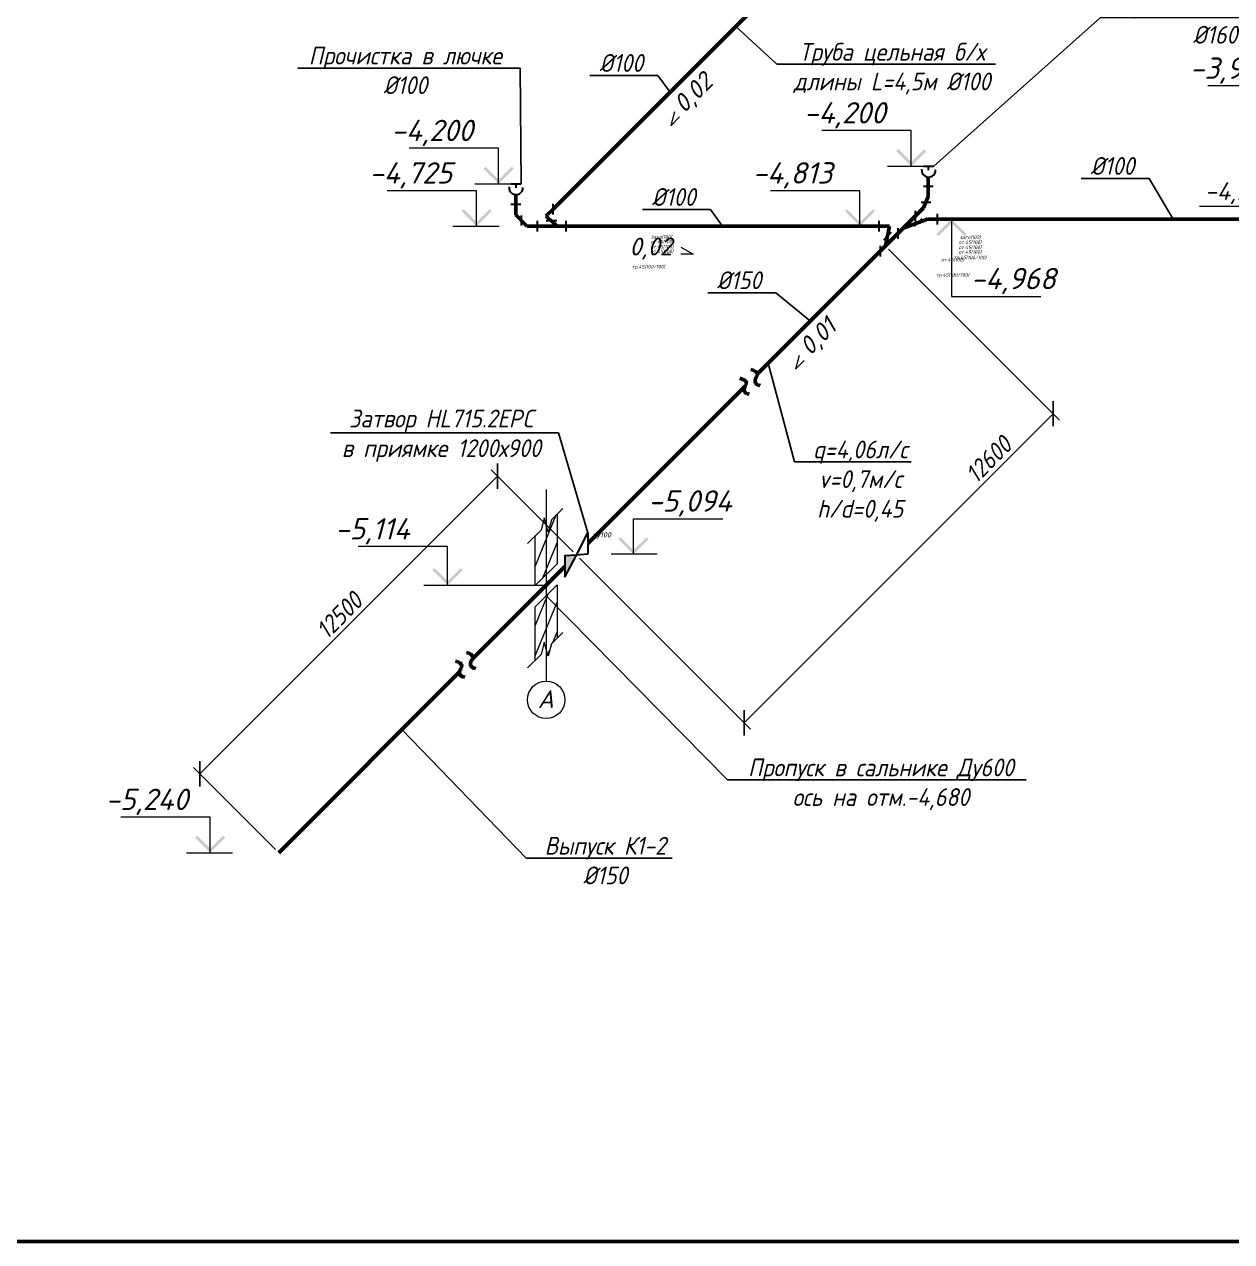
# Model space of a CAD drawing. Header units: millimetres. Extents: x -473555 to 885127, y 4787 to 453528.
# Drawn here: x 195247 to 212226, y 9755 to 26871 of the extents above; entities that cross this region are included whole.
import ezdxf
from ezdxf import colors
from ezdxf.entities.mleader import LeaderData, LeaderLine
from ezdxf.enums import TextEntityAlignment as Align
from ezdxf.math import Vec2, Vec3

# ---------------------------------------------------------------- set-up
doc = ezdxf.new("R2010")
doc.units = ezdxf.units.MM
doc.set_wipeout_variables(frame=1)
doc.layers.add('_ВК-маска', color=255, linetype='Continuous', transparency=0.9)
doc.layers.add('_ВК-Спецификация', color=3, linetype='Continuous', lineweight=15, plot=False, transparency=0.5)
doc.layers.add('ВК_K1', color=34, linetype='Continuous', lineweight=50)
doc.layers.add('ВК_К1_текст', color=34, linetype='Continuous', lineweight=9)
doc.layers.add('ВК_К1_размер', color=7, linetype='Continuous')
doc.layers.add('ВК_К1_размер @ 100', color=7, linetype='Continuous')
doc.styles.add('ISOPEUR', font='isocpeui.ttf', dxfattribs={"width": 0.9})
doc.dimstyles.new('Аннотативный', dxfattribs={"dimscale": 0, "dimtxt": 2.5, "dimasz": 2.5, "dimexe": 1.25, "dimexo": 0.625, "dimtad": 1, "dimdec": 0, "dimtxsty": 'ISOPEUR', "dimblk": 'OBLIQUE', "dimcen": 2.5, "dimclrt": 256, "dimadec": 0, "dimazin": 0, "dimtfac": 1, "dimtdec": 0, "dimtmove": 0, "dimatfit": 3, "dimfxl": 1, "dimtfillclr": 256, "dimarcsym": 0})

# ---------------------------------------------------------------- blocks, each defined once
blk = doc.blocks.new('_None')
blk = doc.blocks.new('*U141')
at = {"lineweight": 15}
blk.add_lwpolyline([(0.53, 1.94), (0, 0), (1.24, 1.24)], dxfattribs=at)
at = {"lineweight": 15, "style": 'ISOPEUR'}
blk.add_attdef('УКЛОН', text='', height=2.5, rotation=45, dxfattribs=at).set_placement((3.12, 4.64), align=Align.MIDDLE_CENTER)
blk = doc.blocks.new('*U151')
at = {"lineweight": 30}
for p, q in [((-775, 596), (-633, 596)), ((-704, 541), (-704, 596)), ((-778, 309), (-638, 309)), ((-182, 165), (-182, 315)), ((-629, 9), (-629, 149)), ((-400, -75), (-400, 75)), ((-130, 73), (-280, 73)), ((0, -75), (0, 75))]:
    blk.add_line(p, q, dxfattribs=at)
at = {"lineweight": -2}
for p, q in [((-708, 309), (-708, 442)), ((-708, 158), (-708, 309)), ((-283, 140), (-182, 240)), ((-550, 0), (-708, 158)), ((-400, 0), (-550, 0)), ((0, 0), (-400, 0)), ((-283, 140), (-119, 0))]:
    blk.add_line(p, q, dxfattribs=at)
at = {"lineweight": 30}
blk.add_arc((-704, 541), 98.3, 173.305, 2.2035, dxfattribs=at)
at = {"layer": '_ВК-Спецификация', "linetype": 'ByBlock', "style": 'ISOPEUR'}
for s, p in [('загл(100)', (1341, -150)), ('от.45(100)', (1349, -218)), ('от.45(100)', (1349, -289)), ('от.45(100)', (1349, -356)), ('тр.45(100/100)', (1158, -570))]:
    blk.add_text(s, height=50, dxfattribs=at).set_placement(p, align=Align.MIDDLE_CENTER)
blk = doc.blocks.new('*U146')
at = {"linetype": 'ByBlock', "lineweight": -2}
h = blk.add_hatch(color=256, dxfattribs=at)
h.paths.add_polyline_path([(-527, 212), (-499, 240), (-315, 57), (-315, 0)])
h.paths.add_polyline_path([(-131, 240), (-103, 212), (-315, 0), (-315, 57)])
for p, q in [((-315, 500), (-1572, 500)), ((-315, 0), (-315, 500)), ((-649, 0), (0, 0))]:
    blk.add_line(p, q, dxfattribs=at)
at = {"linetype": 'ByBlock', "style": 'ISOPEUR'}
blk.add_attdef('ОТМЕТКА', (-1565, 600), '', height=300, dxfattribs=at)
blk = doc.blocks.new('*U166')
at = {"lineweight": 30}
for p, q in [((363, 948), (505, 948)), ((434, 893), (434, 948)), ((500, 661), (360, 661)), ((327, 443), (467, 443)), ((339, 208), (233, 102)), ((246, 321), (246, 171)), ((555, 280), (555, 130)), ((0, 75), (0, -75))]:
    blk.add_line(p, q, dxfattribs=at)
for p, q in [((430, 661), (430, 795)), ((364, 364), (430, 522)), ((430, 522), (430, 661)), ((246, 246), (364, 364)), ((0, 0), (246, 246)), ((74, 74), (417, 205)), ((417, 205), (556, 205))]:
    blk.add_line(p, q)
blk.add_arc((434, 893), 98.3, 173.305, 2.2035, dxfattribs=at)
at = {"layer": '_ВК-Спецификация', "linetype": 'ByBlock', "style": 'ISOPEUR'}
for s, p in [('от.45(100)', (1016, -120)), ('от.45(100)', (1016, -191)), ('загл(100)', (1018, -51)), ('тр.45(100/100)', (1016, -336)), ('от.45(100)', (1016, -258))]:
    blk.add_text(s, height=50, dxfattribs=at).set_placement(p, align=Align.MIDDLE_CENTER)
blk = doc.blocks.new('*U153')
at = {"lineweight": 30}
for p, q in [((-18, 426), (-18, 276)), ((50, 160), (156, 266)), ((246, 321), (246, 171)), ((0, 75), (0, -75))]:
    blk.add_line(p, q, dxfattribs=at)
for p, q in [((-18, 351), (132, 351)), ((132, 351), (73, 73)), ((0, 0), (246, 246))]:
    blk.add_line(p, q)
at = {"layer": '_ВК-Спецификация', "linetype": 'ByBlock', "style": 'ISOPEUR'}
for s, p in [('от.45(100)', (1016, -120)), ('тр.45(100/100)', (1016, -336))]:
    blk.add_text(s, height=50, dxfattribs=at).set_placement(p, align=Align.MIDDLE_CENTER)
blk = doc.blocks.new('*U178')
at = {"lineweight": 15}
blk.add_lwpolyline([(-1.75, 1), (0, 0), (-1.75, 0)], dxfattribs=at)
at = {"lineweight": 15, "style": 'ISOPEUR'}
blk.add_attdef('УКЛОН', text='', height=2.5, dxfattribs=at).set_placement((-5.98, 1.08), align=Align.MIDDLE_CENTER)
blk = doc.blocks.new('*U182')
at = {"linetype": 'ByBlock', "lineweight": -2}
h = blk.add_hatch(color=256, dxfattribs=at)
h.paths.add_polyline_path([(527, -212), (499, -240), (315, -57), (315, 0)])
h.paths.add_polyline_path([(131, -240), (103, -212), (315, 0), (315, -57)])
for p, q in [((649, 0), (0, 0)), ((315, 0), (315, -1087)), ((315, -1087), (1572, -1087))]:
    blk.add_line(p, q, dxfattribs=at)
at = {"linetype": 'ByBlock', "style": 'ISOPEUR'}
blk.add_attdef('ОТМЕТКА', (521, -987), '', height=300, dxfattribs=at)
blk = doc.blocks.new('*U38')
at = {"layer": '_ВК-Спецификация', "style": 'ISOPEUR'}
blk.add_attdef('ДУ', text='', height=50, dxfattribs=at).set_placement((235, 165), align=Align.CENTER)
blk.add_wipeout([(-107, -207), (-107, -7), (0, 0)]).dxf.layer = '_ВК-маска'
blk.add_wipeout([(107, 207), (107, 7), (0, 0)]).dxf.layer = '_ВК-маска'
h = blk.add_hatch(color=256)
h.dxf.hatch_style = 1
h.paths.add_polyline_path([(0, 0), (-107, -7), (-107, -207)])
at = {"linetype": 'ByBlock', "lineweight": 30}
for points in [[(107, 7), (0, 0), (107, 207), (107, 7)], [(-107, -207), (0, 0), (-107, -7), (-107, -207)]]:
    blk.add_lwpolyline(points, dxfattribs=at)
blk = doc.blocks.new('*U131')
at = {"linetype": 'ByBlock', "lineweight": -2}
h = blk.add_hatch(color=256, dxfattribs=at)
h.paths.add_polyline_path([(527, 212), (499, 240), (315, 57), (315, 0)])
h.paths.add_polyline_path([(131, 240), (103, 212), (315, 0), (315, 57)])
for p, q in [((315, 0), (315, 500)), ((315, 500), (1572, 500)), ((649, 0), (0, 0))]:
    blk.add_line(p, q, dxfattribs=at)
at = {"linetype": 'ByBlock', "style": 'ISOPEUR'}
blk.add_attdef('ОТМЕТКА', (521, 600), '', height=300, dxfattribs=at)
blk = doc.blocks.new('*U149')
at = {"lineweight": 15}
h = blk.add_hatch(dxfattribs=at)
h.set_pattern_fill('ANSI31', color=256, scale=50, angle=23, style=0)
h.set_pattern_definition([(68, (3183.52, 294.12), (-147.1904, 59.469), [])])
h.paths.add_polyline_path([(153, 993), (73, 913), (27, 740), (-27, 940), (-73, 766), (-153, 686), (-153, -12), (153, 295)])
h = blk.add_hatch(dxfattribs=at)
h.set_pattern_fill('ANSI31', color=256, scale=50, angle=23, style=0)
h.set_pattern_definition([(68, (3183.52, 310.29), (-147.1904, 59.469), [])])
h.paths.add_polyline_path([(153, -4), (-153, -311), (-153, -1060), (-73, -980), (-27, -807), (27, -1007), (73, -834), (153, -754)])
at = {"lineweight": 15, "ltscale": 100}
blk.add_line((0, 1340), (0, -1356), dxfattribs=at)
at = {"lineweight": 15, "ltscale": 2}
for points in [[(232, 1072), (73, 913), (27, 740), (-27, 940), (-73, 766), (-262, 577)], [(232, -675), (73, -834), (27, -1007), (-27, -807), (-73, -980), (-262, -1169)]]:
    blk.add_lwpolyline(points, dxfattribs=at)
at = {"lineweight": 15}
for points in [[(153, 993), (153, 295), (-153, -12), (-153, 686)], [(-153, -1060), (-153, -311), (153, -4), (153, -754)]]:
    blk.add_lwpolyline(points, dxfattribs=at)
at = {"lineweight": 15, "ltscale": 100}
blk.add_circle((0, -1619), 263, dxfattribs=at)
at = {"lineweight": 15, "ltscale": 100, "style": 'ISOPEUR'}
blk.add_attdef('ОСЬ', (-118, -1734), '', height=250, dxfattribs=at)
blk = doc.blocks.new('_Oblique')
at = {"color": 0, "linetype": 'ByBlock', "lineweight": -2}
blk.add_line((-0.5, -0.5), (0.5, 0.5), dxfattribs=at)
blk = doc.blocks.new('*D341')
at = {"layer": 'Defpoints', "color": 0, "transparency": 16777216}
for p in [(207357, 23756), (209717, 21396), (203010, 19409)]:
    blk.add_point(p, dxfattribs=at)
at = {"layer": 'ВК_К1_размер', "color": 0, "lineweight": -2, "transparency": 16777216}
for p, q in [((207401, 23711), (209805, 21307)), ((205370, 17049), (209717, 21396)), ((203055, 19365), (205459, 16961))]:
    blk.add_line(p, q, dxfattribs=at)
at = {"layer": 'ВК_К1_размер', "color": 0, "lineweight": -2, "transparency": 16777216, "xscale": 250, "yscale": 250, "zscale": 250}
for p, rotation in [((209717, 21396), 45.00000000000022), ((205370, 17049), 225.0000000000002)]:
    blk.add_blockref('_Oblique', p, dxfattribs=dict(at, rotation=rotation))
at = {"layer": 'ВК_К1_размер', "transparency": 16777216, "insert": (208807, 20751), "char_height": 250, "attachment_point": 5, "rotation": 45, "style": 'ISOPEUR'}
blk.add_mtext('12600', dxfattribs=at)
blk = doc.blocks.new('*U183')
at = {"linetype": 'ByBlock', "lineweight": -2}
h = blk.add_hatch(color=256, dxfattribs=at)
h.paths.add_polyline_path([(1599, 212), (1571, 240), (1387, 57), (1387, 0)])
h.paths.add_polyline_path([(1203, 240), (1175, 212), (1387, 0), (1387, 57)])
for p, q in [((1387, 0), (1387, 543)), ((1387, 543), (2644, 543)), ((1721, 0), (0, 0))]:
    blk.add_line(p, q, dxfattribs=at)
at = {"linetype": 'ByBlock', "style": 'ISOPEUR'}
blk.add_attdef('ОТМЕТКА', (1593, 643), '', height=300, dxfattribs=at)
blk = doc.blocks.new('*D344')
at = {"layer": 'Defpoints', "color": 0, "transparency": 16777216}
for p in [(201901, 20518), (203010, 19409), (198825, 15223)]:
    blk.add_point(p, dxfattribs=at)
at = {"layer": 'ВК_К1_размер', "color": 0, "lineweight": -2, "transparency": 16777216}
for p, q in [((202966, 19453), (201813, 20606)), ((197716, 16332), (201901, 20518)), ((198781, 15268), (197628, 16421))]:
    blk.add_line(p, q, dxfattribs=at)
at = {"layer": 'ВК_К1_размер', "color": 0, "lineweight": -2, "transparency": 16777216, "xscale": 250, "yscale": 250, "zscale": 250}
for p, rotation in [((201901, 20518), 44.99999999999928), ((197716, 16332), 224.9999999999993)]:
    blk.add_blockref('_Oblique', p, dxfattribs=dict(at, rotation=rotation))
at = {"layer": 'ВК_К1_размер', "transparency": 16777216, "insert": (199676, 18558), "char_height": 250, "attachment_point": 5, "rotation": 45, "style": 'ISOPEUR'}
blk.add_mtext('12500', dxfattribs=at)

msp = doc.modelspace()

# ---------------------------------------------------------------- linework, layer by layer
at = {"layer": 'ВК_K1'}
for p, q in [((205971.9, 27561.6), (202683.9, 24273.5)), ((208085.5, 24133.2), (218097.1, 24133.2)), ((202865.6, 24033.2), (207265.6, 24033.2)), ((207284, 23682.5), (205556.1, 21954.5)), ((205383, 21781.4), (203171, 19569.5)), ((201367.1, 17765.5), (198825, 15223.5))]:
    msp.add_line(p, q, dxfattribs=at)
msp.add_lwpolyline([(163169, 37924.2), (328100.9, 37924.2), (328100.9, 9755), (163169, 9755)], close=True, dxfattribs=at)
for points in [[(205465.8, 22019), (205556.1, 21953), (205542.5, 21913), (205523, 21855.2), (205545, 21810.7), (205596, 21793.4)], [(205310.9, 21896.7), (205401.2, 21830.6), (205387.7, 21790.6), (205368.1, 21732.9), (205390.1, 21688.3), (205441.2, 21671)], [(201464.2, 18040.9), (201554.5, 17974.8), (201540.9, 17934.9), (201521.4, 17877.1), (201543.4, 17832.5), (201594.4, 17815.2)], [(201309.3, 17918.6), (201399.7, 17852.5), (201386.1, 17812.5), (201366.5, 17754.8), (201388.5, 17710.2), (201439.6, 17692.9)]]:
    msp.add_spline(points, degree=3, dxfattribs=at)
at = {"layer": 'ВК_К1_текст', "linetype": 'Continuous'}
msp.add_line((213150.1, 24308.2), (211772.6, 24308.2), dxfattribs=at)

# ---------------------------------------------------------------- block references
at = {"layer": 'ВК_K1'}
for name, p in [('*U166', (207530.1, 23928.6)), ('*U151', (202865.6, 24033.2)), ('*U153', (207284, 23682.5))]:
    msp.add_blockref(name, p, dxfattribs=at)
at = {"layer": 'ВК_К1_текст'}
ref = msp.add_blockref('*U146', (213462.3, 25504.1), dxfattribs=at)
ref.add_attrib('ОТМЕТКА', '-3,950', (211637.6, 26104.1), dxfattribs={"layer": '0', "linetype": 'ByBlock', "height": 300, "style": 'ISOPEUR'})
at = {"layer": 'ВК_К1_текст', "xscale": 100, "yscale": 100, "zscale": 100}
for name, p, values in [('*U141', (204336.7, 25444.7), {'УКЛОН': '0,02'}), ('*U178', (204654.2, 23638.4), {'УКЛОН': '0,02'}), ('*U141', (206090.9, 22020.5), {'УКЛОН': '0,01'})]:
    msp.add_blockref(name, p, dxfattribs=at).add_auto_attribs(values)
at = {"layer": 'ВК_К1_текст'}
ref = msp.add_blockref('*U146', (208035.3, 24877), dxfattribs=at)
ref.add_attrib('ОТМЕТКА', '-4,200', (206210.6, 25477), dxfattribs={"layer": '0', "linetype": 'ByBlock', "height": 300, "style": 'ISOPEUR'})
ref = msp.add_blockref('*U146', (202232.4, 24629.1), dxfattribs=at)
ref.add_attrib('ОТМЕТКА', '-4,200', (200407.7, 25229.1), dxfattribs={"layer": '0', "linetype": 'ByBlock', "height": 300, "style": 'ISOPEUR'})
ref = msp.add_blockref('*U146', (201922.6, 24031.9), dxfattribs=at)
ref.add_attrib('ОТМЕТКА', '-4,725', (200097.9, 24631.9), dxfattribs={"layer": '0', "linetype": 'ByBlock', "height": 300, "style": 'ISOPEUR'})
ref = msp.add_blockref('*U146', (207313.9, 24031.9), dxfattribs=at)
ref.add_attrib('ОТМЕТКА', '-4,813', (205489.2, 24631.9), dxfattribs={"layer": '0', "linetype": 'ByBlock', "height": 300, "style": 'ISOPEUR'})
ref = msp.add_blockref('*U182', (207972.4, 24133.2), dxfattribs=at)
ref.add_attrib('ОТМЕТКА', '-4,968', (208556, 23146.3), dxfattribs={"layer": '0', "linetype": 'ByBlock', "height": 300, "style": 'ISOPEUR'})
ref = msp.add_blockref('*U183', (202586.1, 18984.5), dxfattribs=dict(at, xscale=-1))
ref.add_attrib('ОТМЕТКА', '-5,114', (199616.7, 19628), dxfattribs={"layer": '0', "linetype": 'ByBlock', "height": 300, "style": 'ISOPEUR'})
ref = msp.add_blockref('*U146', (198175.9, 15223.5), dxfattribs=at)
ref.add_attrib('ОТМЕТКА', '-5,240', (196389.1, 15823.5), dxfattribs={"layer": '0', "linetype": 'ByBlock', "height": 300, "style": 'ISOPEUR'})

# ---------------------------------------------------------------- texts
at = {"layer": 'ВК_К1_текст', "linetype": 'Continuous', "style": 'ISOPEUR'}
msp.add_text('-4,500', height=250, dxfattribs=at).set_placement((211847.1, 24401.4))

# ---------------------------------------------------------------- leaders
at = {"layer": 'ВК_К1_текст', "linetype": 'Continuous'}
ml = msp.add_multileader_mtext('Standard', dxfattribs=at)
ml.set_content('Прочистка в лючке\\P%%C160', color=256, style='ISOPEUR')
ml.set_leader_properties()
ml.set_arrow_properties(name='NONE')
ml.build(insert=Vec2(0, 0))
ml.multileader.update_dxf_attribs({"text_left_attachment_type": 6, "text_right_attachment_type": 6, "dogleg_length": 0.1, "arrow_head_size": 250, "scale": 100})
ctx = ml.context
ctx.base_point, ctx.scale, ctx.char_height, ctx.arrow_head_size, ctx.landing_gap_size, ctx.plane_origin = Vec3(210390.2, 26966.1), 100, 250, 250, 200, Vec3(224838.6, 21483)
ctx.left_attachment, ctx.right_attachment, ctx.text_align_type = 6, 6, 1
notes = []
notes.append((ctx, [(0, (1, 1, 0), (210380.2, 26966.1), (1, 0), 10, [(0, [(208035.3, 24877)], 0, [])])]))
ctx.mtext.insert, ctx.mtext.alignment, ctx.mtext.flow_direction = Vec3(211994.9, 27266.1), 2, 5
ml = msp.add_multileader_mtext('Standard', dxfattribs=at)
ml.set_content('q=4,7л/с\\Pv=0,73м/с\\Ph/d=0,4', color=256, style='ISOPEUR')
ml.set_leader_properties()
ml.set_arrow_properties(name='NONE')
ml.build(insert=Vec2(0, 0))
ml.multileader.update_dxf_attribs({"text_left_attachment_type": 6, "text_right_attachment_type": 6, "dogleg_length": 0.1, "arrow_head_size": 250, "scale": 100})
ctx = ml.context
ctx.base_point, ctx.scale, ctx.char_height, ctx.arrow_head_size, ctx.landing_gap_size, ctx.plane_origin = Vec3(235470.3, 26869), 100, 250, 250, 200, Vec3(250936.6, 22004.2)
ctx.left_attachment, ctx.right_attachment, ctx.text_align_type = 6, 6, 1
notes.append((ctx, [(1, (1, 1, 0), (237291.5, 26869), (-1, 0), 10, [(0, [(240235.5, 25804.3)], 0, [])])]))
ctx.mtext.insert, ctx.mtext.width, ctx.mtext.alignment, ctx.mtext.flow_direction = Vec3(236375.9, 27169), 1393.182, 2, 5
ml = msp.add_multileader_mtext('Standard', dxfattribs=at)
ml.set_content('Труба цельная б/х\\Pдлины L=4,5м %%C100', color=256, style='ISOPEUR')
ml.set_leader_properties()
ml.set_arrow_properties(name='NONE')
ml.build(insert=Vec2(0, 0))
ml.multileader.update_dxf_attribs({"text_left_attachment_type": 6, "text_right_attachment_type": 6, "dogleg_length": 0.1, "arrow_head_size": 250, "scale": 100})
ctx = ml.context
ctx.base_point, ctx.scale, ctx.char_height, ctx.arrow_head_size, ctx.landing_gap_size, ctx.plane_origin = Vec3(205840, 26309.6), 100, 250, 250, 200, Vec3(221818, 20604.3)
ctx.left_attachment, ctx.right_attachment, ctx.text_align_type = 6, 6, 1
notes.append((ctx, [(0, (1, 1, 0), (205830, 26309.6), (1, 0), 10, [(0, [(205251.4, 26841.1)], 0, [])])]))
ctx.mtext.insert, ctx.mtext.alignment, ctx.mtext.flow_direction = Vec3(207450.5, 26609.6), 2, 5
ml = msp.add_multileader_mtext('Standard', dxfattribs=at)
ml.set_content('Прочистка в лючке\\P%%C100', color=256, style='ISOPEUR')
ml.set_leader_properties()
ml.set_arrow_properties(name='NONE')
ml.build(insert=Vec2(0, 0))
ml.multileader.update_dxf_attribs({"text_left_attachment_type": 6, "text_right_attachment_type": 6, "dogleg_length": 0.1, "arrow_head_size": 250, "scale": 100})
ctx = ml.context
ctx.base_point, ctx.scale, ctx.char_height, ctx.arrow_head_size, ctx.landing_gap_size, ctx.plane_origin = Vec3(199000.9, 26256.6), 100, 250, 250, 200, Vec3(215010.2, 20806.8)
ctx.left_attachment, ctx.right_attachment, ctx.text_align_type = 6, 6, 1
notes.append((ctx, [(1, (1, 1, 0), (202220.4, 26256.6), (-1, 0), 10, [(0, [(202232.4, 24629.1)], 0, [])])]))
ctx.mtext.insert, ctx.mtext.alignment, ctx.mtext.flow_direction = Vec3(200605.7, 26556.6), 2, 5
ml = msp.add_multileader_mtext('Standard', dxfattribs=at)
ml.set_content('%%C100', color=256, style='ISOPEUR')
ml.set_leader_properties()
ml.set_arrow_properties(name='NONE')
ml.build(insert=Vec2(0, 0))
ml.multileader.update_dxf_attribs({"text_left_attachment_type": 6, "text_right_attachment_type": 6, "dogleg_length": 0.1, "arrow_head_size": 250, "scale": 100})
ctx = ml.context
ctx.base_point, ctx.scale, ctx.char_height, ctx.arrow_head_size, ctx.landing_gap_size, ctx.plane_origin = Vec3(203136.9, 26152.5), 100, 250, 250, 200, Vec3(210991.3, 17300.7)
ctx.left_attachment, ctx.right_attachment, ctx.text_align_type = 6, 6, 1
notes.append((ctx, [(1, (1, 1, 0), (204158.1, 26152.5), (-1, 0), 10, [(0, [(204327.9, 25917.6)], 0, [])])]))
ctx.mtext.insert, ctx.mtext.width, ctx.mtext.alignment, ctx.mtext.flow_direction = Vec3(203642.5, 26452.5), 549.811, 2, 5
ml = msp.add_multileader_mtext('Standard', dxfattribs=at)
ml.set_content('%%C150', color=256, style='ISOPEUR')
ml.set_leader_properties()
ml.set_arrow_properties(name='NONE')
ml.build(insert=Vec2(0, 0))
ml.multileader.update_dxf_attribs({"text_left_attachment_type": 6, "text_right_attachment_type": 6, "dogleg_length": 0.1, "arrow_head_size": 250, "scale": 100})
ctx = ml.context
ctx.base_point, ctx.scale, ctx.char_height, ctx.arrow_head_size, ctx.landing_gap_size, ctx.plane_origin = Vec3(238123.5, 25605), 100, 250, 250, 200, Vec3(245164.8, 16753.3)
ctx.left_attachment, ctx.right_attachment, ctx.text_align_type = 6, 6, 1
notes.append((ctx, [(1, (1, 1, 0), (239144.8, 25605), (-1, 0), 10, [(0, [(239454.8, 25022.9)], 0, [])])]))
ctx.mtext.insert, ctx.mtext.width, ctx.mtext.alignment, ctx.mtext.flow_direction = Vec3(238629.1, 25905), 549.811, 2, 5
ml = msp.add_multileader_mtext('Standard', dxfattribs=at)
ml.set_content('%%C100', color=256, style='ISOPEUR')
ml.set_leader_properties()
ml.set_arrow_properties(name='NONE')
ml.build(insert=Vec2(0, 0))
ml.multileader.update_dxf_attribs({"text_left_attachment_type": 6, "text_right_attachment_type": 6, "dogleg_length": 0.1, "arrow_head_size": 250, "scale": 100})
ctx = ml.context
ctx.base_point, ctx.scale, ctx.char_height, ctx.arrow_head_size, ctx.landing_gap_size, ctx.plane_origin = Vec3(210045.4, 24704.6), 100, 250, 250, 200, Vec3(217805.4, 15462.8)
ctx.left_attachment, ctx.right_attachment, ctx.text_align_type = 6, 6, 1
notes.append((ctx, [(1, (1, 1, 0), (211066.7, 24704.6), (-1, 0), 10, [(0, [(211405.6, 24133.2)], 0, [])])]))
ctx.mtext.insert, ctx.mtext.width, ctx.mtext.alignment, ctx.mtext.flow_direction = Vec3(210551, 25004.6), 549.811, 2, 5
ml = msp.add_multileader_mtext('Standard', dxfattribs=at)
ml.set_content('%%C100', color=256, style='ISOPEUR')
ml.set_leader_properties()
ml.set_arrow_properties(name='NONE')
ml.build(insert=Vec2(0, 0))
ml.multileader.update_dxf_attribs({"text_left_attachment_type": 6, "text_right_attachment_type": 6, "dogleg_length": 0.1, "arrow_head_size": 250, "scale": 100})
ctx = ml.context
ctx.base_point, ctx.scale, ctx.char_height, ctx.arrow_head_size, ctx.landing_gap_size, ctx.plane_origin = Vec3(203874.6, 24268.1), 100, 250, 250, 200, Vec3(211728.9, 15416.4)
ctx.left_attachment, ctx.right_attachment, ctx.text_align_type = 6, 6, 1
notes.append((ctx, [(1, (1, 1, 0), (204895.8, 24268.1), (-1, 0), 10, [(0, [(205065.6, 24033.2)], 0, [])])]))
ctx.mtext.insert, ctx.mtext.width, ctx.mtext.alignment, ctx.mtext.flow_direction = Vec3(204380.2, 24568.1), 549.811, 2, 5
ml = msp.add_multileader_mtext('Standard', dxfattribs=at)
ml.set_content('q=4,7л/с\\Pv=0,73м/с\\Ph/d=0,4', color=256, style='ISOPEUR')
ml.set_leader_properties()
ml.set_arrow_properties(name='NONE')
ml.build(insert=Vec2(0, 0))
ml.multileader.update_dxf_attribs({"text_left_attachment_type": 6, "text_right_attachment_type": 6, "dogleg_length": 0.1, "arrow_head_size": 250, "scale": 100})
ctx = ml.context
ctx.base_point, ctx.scale, ctx.char_height, ctx.arrow_head_size, ctx.landing_gap_size, ctx.plane_origin = Vec3(243789.9, 23144.7), 100, 250, 250, 200, Vec3(259113.1, 17713.2)
ctx.left_attachment, ctx.right_attachment, ctx.text_align_type = 6, 6, 1
notes.append((ctx, [(0, (1, 1, 0), (243779.9, 23144.7), (1, 0), 10, [(0, [(243034, 24447)], 0, [])])]))
ctx.mtext.insert, ctx.mtext.width, ctx.mtext.alignment, ctx.mtext.flow_direction = Vec3(244695.5, 23444.7), 1393.182, 2, 5
ml = msp.add_multileader_mtext('Standard', dxfattribs=at)
ml.set_content('%%C150', color=256, style='ISOPEUR')
ml.set_leader_properties()
ml.set_arrow_properties(name='NONE')
ml.build(insert=Vec2(0, 0))
ml.multileader.update_dxf_attribs({"text_left_attachment_type": 6, "text_right_attachment_type": 6, "dogleg_length": 0.1, "arrow_head_size": 250, "scale": 100})
ctx = ml.context
ctx.base_point, ctx.scale, ctx.char_height, ctx.arrow_head_size, ctx.landing_gap_size, ctx.plane_origin = Vec3(238894.1, 23608.9), 100, 250, 250, 200, Vec3(245935.4, 14757.1)
ctx.left_attachment, ctx.right_attachment, ctx.text_align_type = 6, 6, 1
notes.append((ctx, [(1, (1, 1, 0), (239915.4, 23608.9), (-1, 0), 10, [(0, [(240101, 23421.7)], 0, [])])]))
ctx.mtext.insert, ctx.mtext.width, ctx.mtext.alignment, ctx.mtext.flow_direction = Vec3(239399.8, 23908.9), 549.811, 2, 5
ml = msp.add_multileader_mtext('Standard', dxfattribs=at)
ml.set_content('%%C150', color=256, style='ISOPEUR')
ml.set_leader_properties()
ml.set_arrow_properties(name='NONE')
ml.build(insert=Vec2(0, 0))
ml.multileader.update_dxf_attribs({"text_left_attachment_type": 6, "text_right_attachment_type": 6, "dogleg_length": 0.1, "arrow_head_size": 250, "scale": 100})
ctx = ml.context
ctx.base_point, ctx.scale, ctx.char_height, ctx.arrow_head_size, ctx.landing_gap_size, ctx.plane_origin = Vec3(204794, 23097.4), 100, 250, 250, 200, Vec3(212648.4, 14245.7)
ctx.left_attachment, ctx.right_attachment, ctx.text_align_type = 6, 6, 1
notes.append((ctx, [(1, (1, 1, 0), (205815.3, 23097.4), (-1, 0), 10, [(0, [(206301.1, 22699.6)], 0, [])])]))
ctx.mtext.insert, ctx.mtext.width, ctx.mtext.alignment, ctx.mtext.flow_direction = Vec3(205299.6, 23397.4), 549.811, 2, 5
ml = msp.add_multileader_mtext('Standard', dxfattribs=at)
ml.set_content('q=4,06л/с\\Pv=0,7м/с\\Ph/d=0,45', color=256, style='ISOPEUR')
ml.set_leader_properties()
ml.set_arrow_properties(name='NONE')
ml.build(insert=Vec2(0, 0))
ml.multileader.update_dxf_attribs({"text_left_attachment_type": 6, "text_right_attachment_type": 6, "dogleg_length": 0.1, "arrow_head_size": 250, "scale": 100})
ctx = ml.context
ctx.base_point, ctx.scale, ctx.char_height, ctx.arrow_head_size, ctx.landing_gap_size, ctx.plane_origin = Vec3(206087.9, 20718.4), 100, 250, 250, 200, Vec3(221269, 15471.3)
ctx.left_attachment, ctx.right_attachment, ctx.text_align_type = 6, 6, 1
notes.append((ctx, [(0, (1, 1, 0), (206077.9, 20718.4), (1, 0), 10, [(0, [(205706.7, 22105.1)], 0, [])])]))
ctx.mtext.insert, ctx.mtext.alignment, ctx.mtext.flow_direction = Vec3(207001.4, 21018.4), 2, 5
ml = msp.add_multileader_mtext('Standard', dxfattribs=at)
ml.set_content('%%C100', color=256, style='ISOPEUR')
ml.set_leader_properties()
ml.set_arrow_properties(name='NONE')
ml.build(insert=Vec2(0, 0))
ml.multileader.update_dxf_attribs({"text_left_attachment_type": 6, "text_right_attachment_type": 6, "dogleg_length": 0.1, "arrow_head_size": 250, "scale": 100})
ctx = ml.context
ctx.base_point, ctx.scale, ctx.char_height, ctx.arrow_head_size, ctx.landing_gap_size, ctx.plane_origin = Vec3(172837.5, 19796.3), 100, 250, 250, 200, Vec3(180691.8, 10944.6)
ctx.left_attachment, ctx.right_attachment, ctx.text_align_type = 6, 6, 1
notes.append((ctx, [(1, (1, 1, 0), (173858.7, 19796.3), (-1, 0), 10, [(0, [(174344.6, 19398.5)], 0, [])])]))
ctx.mtext.insert, ctx.mtext.width, ctx.mtext.alignment, ctx.mtext.flow_direction = Vec3(173343.1, 20096.3), 549.811, 2, 5
ml = msp.add_multileader_mtext('Standard', dxfattribs=at)
ml.set_content('Пропуск в сальнике Ду600\\Pось на отм.-4,680', color=256, style='ISOPEUR')
ml.set_leader_properties()
ml.set_arrow_properties(name='NONE')
ml.build(insert=Vec2(0, 0))
ml.multileader.update_dxf_attribs({"text_left_attachment_type": 6, "text_right_attachment_type": 6, "dogleg_length": 0.1, "arrow_head_size": 250, "scale": 100})
ctx = ml.context
ctx.base_point, ctx.scale, ctx.char_height, ctx.arrow_head_size, ctx.landing_gap_size, ctx.plane_origin = Vec3(205146.5, 16247.8), 100, 250, 250, 200, Vec3(217971.9, 11208.8)
ctx.left_attachment, ctx.right_attachment, ctx.text_align_type = 6, 6, 1
notes.append((ctx, [(0, (1, 1, 0), (205136.5, 16247.8), (1, 0), 10, [(0, [(202586.1, 18835)], 0, [])])]))
ctx.mtext.insert, ctx.mtext.alignment, ctx.mtext.flow_direction = Vec3(207294, 16547.8), 2, 5
ml = msp.add_multileader_mtext('Standard', dxfattribs=at)
ml.set_content('%%C150', color=256, style='ISOPEUR')
ml.set_leader_properties()
ml.set_arrow_properties(name='NONE')
ml.build(insert=Vec2(0, 0))
ml.multileader.update_dxf_attribs({"text_left_attachment_type": 6, "text_right_attachment_type": 6, "dogleg_length": 0.1, "arrow_head_size": 250, "scale": 100})
ctx = ml.context
ctx.base_point, ctx.scale, ctx.char_height, ctx.arrow_head_size, ctx.landing_gap_size, ctx.plane_origin = Vec3(234121.4, 18307.9), 100, 250, 250, 200, Vec3(241975.8, 9456.1)
ctx.left_attachment, ctx.right_attachment, ctx.text_align_type = 6, 6, 1
notes.append((ctx, [(1, (1, 1, 0), (235142.7, 18307.9), (-1, 0), 10, [(0, [(235628.6, 17910)], 0, [])])]))
ctx.mtext.insert, ctx.mtext.width, ctx.mtext.alignment, ctx.mtext.flow_direction = Vec3(234627.1, 18607.9), 549.811, 2, 5
ml = msp.add_multileader_mtext('Standard', dxfattribs=at)
ml.set_content('Насос в приямке %%C600х500h', color=256, style='ISOPEUR')
ml.set_leader_properties()
ml.set_arrow_properties(name='NONE')
ml.build(insert=Vec2(0, 0))
ml.multileader.update_dxf_attribs({"text_left_attachment_type": 6, "text_right_attachment_type": 6, "dogleg_length": 0.1, "arrow_head_size": 250, "scale": 100})
ctx = ml.context
ctx.base_point, ctx.scale, ctx.char_height, ctx.arrow_head_size, ctx.landing_gap_size, ctx.plane_origin = Vec3(287895.7, 16970.4), 100, 250, 250, 200, Vec3(297988.4, 6494.3)
ctx.left_attachment, ctx.right_attachment, ctx.text_align_type = 6, 6, 1
notes.append((ctx, [(1, (1, 1, 0), (289802.8, 16970.4), (-1, 0), 10, [(0, [(290576, 17681.3)], 0, [])])]))
ctx.mtext.insert, ctx.mtext.width, ctx.mtext.alignment, ctx.mtext.flow_direction = Vec3(288844.3, 17270.4), 1666.841, 2, 5
ml = msp.add_multileader_mtext('Standard', dxfattribs=at)
ml.set_content('Выпуск К1-2\\P%%C150', color=256, style='ISOPEUR')
ml.set_leader_properties()
ml.set_arrow_properties(name='NONE')
ml.build(insert=Vec2(0, 0))
ml.multileader.update_dxf_attribs({"text_left_attachment_type": 6, "text_right_attachment_type": 6, "dogleg_length": 0.1, "arrow_head_size": 250, "scale": 100})
ctx = ml.context
ctx.base_point, ctx.scale, ctx.char_height, ctx.arrow_head_size, ctx.landing_gap_size, ctx.plane_origin = Vec3(202316.7, 15146.3), 100, 250, 250, 200, Vec3(214653.7, 9723.9)
ctx.left_attachment, ctx.right_attachment, ctx.text_align_type = 6, 6, 1
notes.append((ctx, [(0, (1, 1, 0), (202306.7, 15146.3), (1, 0), 10, [(0, [(200558.1, 16956.6)], 0, [])])]))
ctx.mtext.insert, ctx.mtext.alignment, ctx.mtext.flow_direction = Vec3(203417.5, 15446.3), 2, 5
ml = msp.add_multileader_mtext('Standard', dxfattribs=at)
ml.set_content('Выпуск К1-4\\P%%C100', color=256, style='ISOPEUR')
ml.set_leader_properties()
ml.set_arrow_properties(name='NONE')
ml.build(insert=Vec2(0, 0))
ml.multileader.update_dxf_attribs({"text_left_attachment_type": 6, "text_right_attachment_type": 6, "dogleg_length": 0.1, "arrow_head_size": 250, "scale": 100})
ctx = ml.context
ctx.base_point, ctx.scale, ctx.char_height, ctx.arrow_head_size, ctx.landing_gap_size, ctx.plane_origin = Vec3(263647.6, 12635.2), 100, 250, 250, 200, Vec3(275984.6, 7212.8)
ctx.left_attachment, ctx.right_attachment, ctx.text_align_type = 6, 6, 1
notes.append((ctx, [(1, (1, 1, 0), (265850.5, 12635.2), (-1, 0), 10, [(0, [(267513.1, 11119.9)], 0, [])])]))
ctx.mtext.insert, ctx.mtext.width, ctx.mtext.alignment, ctx.mtext.flow_direction = Vec3(264744.1, 12935.2), 2001.515, 2, 5
for ctx, leaders in notes:
    for number, flags, end, landing, length, lines in leaders:
        leader = LeaderData()
        leader.index, (leader.has_last_leader_line, leader.has_dogleg_vector, leader.attachment_direction) = number, flags
        leader.last_leader_point, leader.dogleg_vector, leader.dogleg_length = Vec3(end), Vec3(landing), length
        for number, points, colour, breaks in lines:
            line = LeaderLine()
            line.index, line.vertices, line.color, line.breaks = number, Vec3.list(points), colors.encode_raw_color(colour), breaks
            leader.lines.append(line)
        ctx.leaders.append(leader)

# ---------------------------------------------------------------- next in the draw order: block references
at = {"layer": 'ВК_К1_текст', "xscale": 1.5, "yscale": 1.5, "zscale": 1.5}
msp.add_blockref('*U38', (203010.3, 19408.8), dxfattribs=at).add_auto_attribs({'ДУ': 'ду100'})

# ---------------------------------------------------------------- next in the draw order: linework, layer by layer
at = {"layer": 'ВК_K1'}
msp.add_line((202849.6, 19248.1), (201545.3, 17943.8), dxfattribs=at)

# ---------------------------------------------------------------- next in the draw order: block references
msp.add_blockref('*U149', (202586.1, 18992.6)).add_auto_attribs({'ОСЬ': 'A'})
at = {"layer": 'ВК_К1_текст'}
msp.add_blockref('*U131', (203497.5, 19419.5), dxfattribs=at).add_auto_attribs({'ОТМЕТКА': '-5,094'})

# ---------------------------------------------------------------- next in the draw order: dimensions: what is measured, and where the dimension line sits
at = {"layer": 'ВК_К1_размер @ 100'}
for base, p1, p2, text, picture, middle in [((209716.9, 21395.8), (203010.3, 19408.8), (207357.1, 23755.6), '12600', '*D341', (208939.6, 20618.5)), ((201901.4, 20517.7), (198825, 15223.5), (203010.3, 19408.8), '12500', '*D344', (199808.8, 18425.1))]:
    dim = msp.add_linear_dim(base=base, p1=p1, p2=p2, angle=45, text=text, dimstyle='Аннотативный', override={"dimscale": 100, "dimtix": 0, "dimtofl": 1, "dimtmove": 0, "dimatfit": 1}, dxfattribs=at)
    dim.commit()
    dim.dimension.update_dxf_attribs({"geometry": picture, "text_midpoint": middle, "dimtype": 161})

# ---------------------------------------------------------------- next in the draw order: leaders
at = {"layer": 'ВК_К1_текст', "linetype": 'Continuous'}
ml = msp.add_multileader_mtext('Standard', dxfattribs=at)
ml.set_content('Затвор HL715.2EPC\\Pв приямке 1200х900', color=256, style='ISOPEUR')
ml.set_leader_properties()
ml.set_arrow_properties(name='NONE')
ml.build(insert=Vec2(0, 0))
ml.multileader.update_dxf_attribs({"text_left_attachment_type": 6, "text_right_attachment_type": 6, "dogleg_length": 0.1, "arrow_head_size": 250, "scale": 100})
ctx = ml.context
ctx.base_point, ctx.scale, ctx.char_height, ctx.arrow_head_size, ctx.landing_gap_size, ctx.plane_origin = Vec3(199474.1, 21128.1), 100, 250, 250, 200, Vec3(214537.4, 15375.8)
ctx.left_attachment, ctx.right_attachment, ctx.text_align_type = 6, 6, 1
notes = []
notes.append((ctx, [(1, (1, 1, 0), (202759.1, 21128.1), (-1, 0), 10, [(0, [(203171, 19719.5)], 0, [])])]))
ctx.mtext.insert, ctx.mtext.alignment, ctx.mtext.flow_direction = Vec3(201111.6, 21453.1), 2, 5
for ctx, leaders in notes:
    for number, flags, end, landing, length, lines in leaders:
        leader = LeaderData()
        leader.index, (leader.has_last_leader_line, leader.has_dogleg_vector, leader.attachment_direction) = number, flags
        leader.last_leader_point, leader.dogleg_vector, leader.dogleg_length = Vec3(end), Vec3(landing), length
        for number, points, colour, breaks in lines:
            line = LeaderLine()
            line.index, line.vertices, line.color, line.breaks = number, Vec3.list(points), colors.encode_raw_color(colour), breaks
            leader.lines.append(line)
        ctx.leaders.append(leader)

doc.saveas('drawing.dxf')
